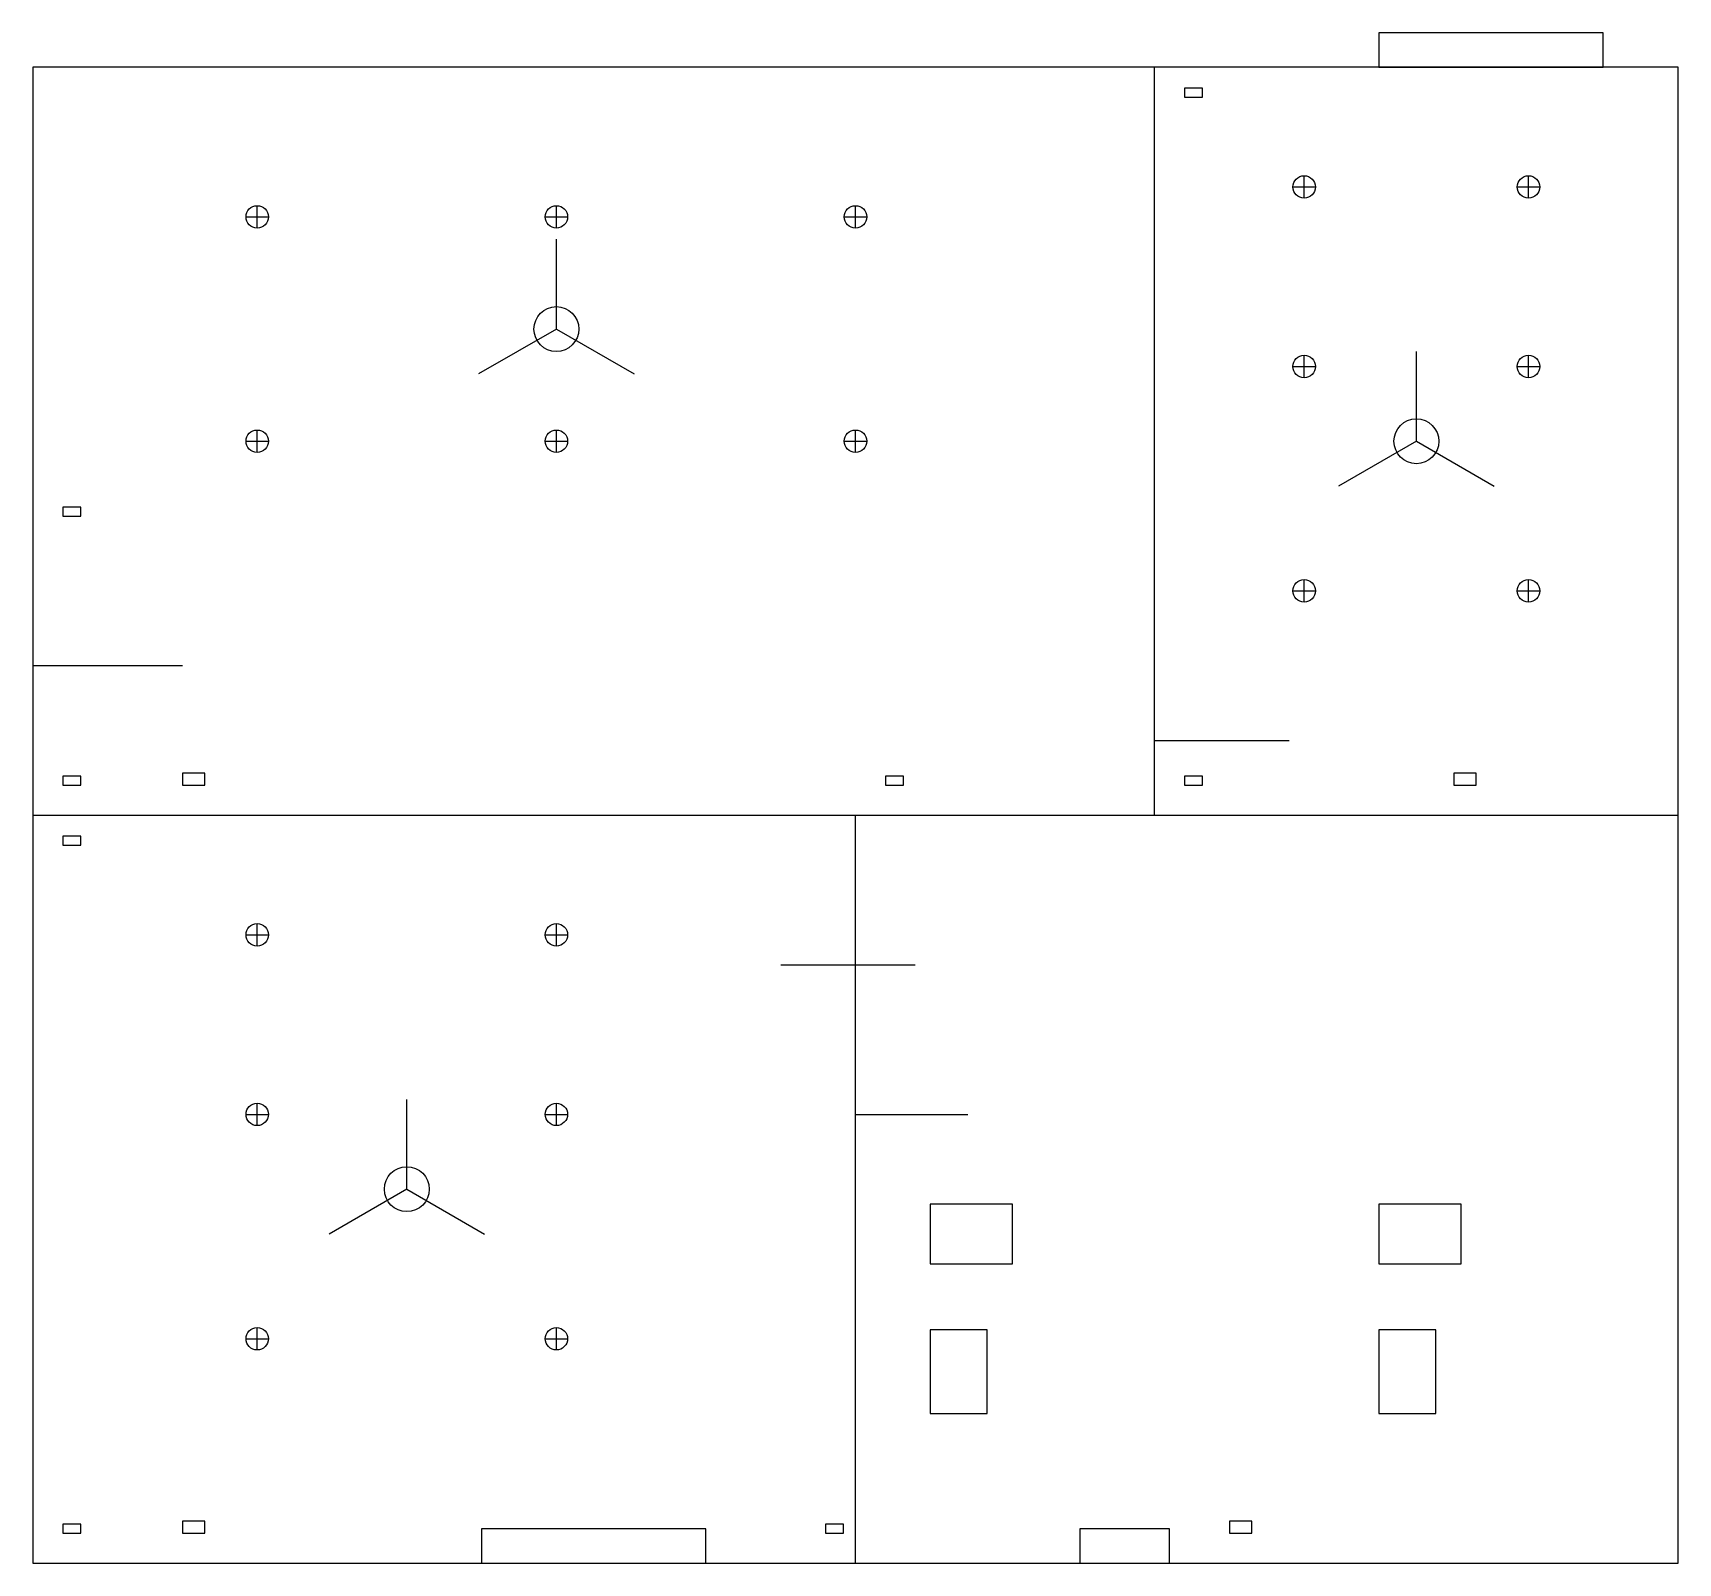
# Model space of a CAD drawing. Header units: millimetres. Extents: x 0 to 11000, y 0 to 10230.
import ezdxf

# ---------------------------------------------------------------- set-up
doc = ezdxf.new("R2010")
doc.units = ezdxf.units.MM
for name, color, linetype in [('A-DOOR', 1, 'Continuous'), ('A-FLOR-TILE', 8, 'Continuous'), ('A-GLAZ', 4, 'Continuous'), ('A-PLUMB-CORE', 6, 'Continuous'), ('A-WALL', 7, 'Continuous'), ('E-SWITCH-SOCKET', 5, 'Continuous'), ('RCP-FAN', 3, 'Continuous'), ('RCP-LIGHT', 2, 'Continuous')]:
    doc.layers.add(name, color=color, linetype=linetype)

# ---------------------------------------------------------------- blocks, each defined once
blk = doc.blocks.new('RECESSED_DOWNLIGHT_12W')
at = {"color": 2}
for p, q in [((-75, 0), (75, 0)), ((0, -75), (0, 75))]:
    blk.add_line(p, q, dxfattribs=at)
blk.add_circle((0, 0), 75, dxfattribs=at)
blk = doc.blocks.new('BLDC_CEILING_FAN_1200MM')
at = {"color": 3}
for q in [(0, 600), (-520, -300), (520, -300)]:
    blk.add_line((0, 0), q, dxfattribs=at)
blk.add_circle((0, 0), 150, dxfattribs=at)
blk = doc.blocks.new('MODULAR_SWITCH_6A')
at = {"color": 5}
blk.add_lwpolyline([(0, 0), (120, 0), (120, 60), (0, 60)], close=True, dxfattribs=at)
blk = doc.blocks.new('POWER_SOCKET_16A')
at = {"color": 5}
blk.add_lwpolyline([(0, 0), (150, 0), (150, 80), (0, 80)], close=True, dxfattribs=at)
blk = doc.blocks.new('EWC_WALL_HUNG')
at = {"color": 6}
blk.add_lwpolyline([(0, 0), (380, 0), (380, 560), (0, 560)], close=True, dxfattribs=at)
blk = doc.blocks.new('WASH_BASIN_COUNTER')
at = {"color": 6}
blk.add_lwpolyline([(0, 0), (550, 0), (550, 400), (0, 400)], close=True, dxfattribs=at)
blk = doc.blocks.new('DOOR_MAIN_1000X2100')
at = {"color": 1}
blk.add_line((0, 0), (1000, 0), dxfattribs=at)
blk = doc.blocks.new('DOOR_BED_900X2100')
at = {"color": 1}
blk.add_line((0, 0), (900, 0), dxfattribs=at)
blk = doc.blocks.new('DOOR_TOILET_750X2100')
at = {"color": 1}
blk.add_line((0, 0), (750, 0), dxfattribs=at)
blk = doc.blocks.new('WINDOW_BED_1500X1200')
at = {"color": 4}
blk.add_lwpolyline([(0, 0), (1500, 0), (1500, 230), (0, 230)], close=True, dxfattribs=at)
blk = doc.blocks.new('VENT_TOILET_600X600')
at = {"color": 4}
blk.add_lwpolyline([(0, 0), (600, 0), (600, 230), (0, 230)], close=True, dxfattribs=at)

msp = doc.modelspace()

# ---------------------------------------------------------------- linework, layer by layer
at = {"layer": 'A-FLOR-TILE'}
msp.add_lwpolyline([(0, 0), (11000, 0), (11000, 10000), (0, 10000)], close=True, dxfattribs=at)
at = {"layer": 'A-WALL'}
for p, q in [((7500, 5000), (7500, 10000)), ((0, 5000), (11000, 5000)), ((5500, 0), (5500, 5000))]:
    msp.add_line(p, q, dxfattribs=at)
msp.add_lwpolyline([(0, 0), (11000, 0), (11000, 10000), (0, 10000)], close=True, dxfattribs=at)

# ---------------------------------------------------------------- block references
at = {"layer": 'A-DOOR'}
for name, p in [('DOOR_MAIN_1000X2100', (0, 6000)), ('DOOR_BED_900X2100', (7500, 5500)), ('DOOR_BED_900X2100', (5000, 4000)), ('DOOR_TOILET_750X2100', (5500, 3000))]:
    msp.add_blockref(name, p, dxfattribs=at)
at = {"layer": 'A-GLAZ'}
for name, p in [('WINDOW_BED_1500X1200', (9000, 10000)), ('WINDOW_BED_1500X1200', (3000, 0)), ('VENT_TOILET_600X600', (7000, 0))]:
    msp.add_blockref(name, p, dxfattribs=at)
at = {"layer": 'A-PLUMB-CORE'}
for name, p in [('WASH_BASIN_COUNTER', (6000, 2000)), ('WASH_BASIN_COUNTER', (9000, 2000)), ('EWC_WALL_HUNG', (6000, 1000)), ('EWC_WALL_HUNG', (9000, 1000))]:
    msp.add_blockref(name, p, dxfattribs=at)
at = {"layer": 'E-SWITCH-SOCKET'}
for name, p in [('MODULAR_SWITCH_6A', (7700, 9800)), ('MODULAR_SWITCH_6A', (200, 7000)), ('POWER_SOCKET_16A', (1000, 5200)), ('POWER_SOCKET_16A', (9500, 5200)), ('MODULAR_SWITCH_6A', (200, 5200)), ('MODULAR_SWITCH_6A', (5700, 5200)), ('MODULAR_SWITCH_6A', (7700, 5200)), ('MODULAR_SWITCH_6A', (200, 4800)), ('MODULAR_SWITCH_6A', (200, 200)), ('POWER_SOCKET_16A', (1000, 200)), ('MODULAR_SWITCH_6A', (5300, 200)), ('POWER_SOCKET_16A', (8000, 200))]:
    msp.add_blockref(name, p, dxfattribs=at)
at = {"layer": 'RCP-FAN'}
for p in [(3500, 8250), (9250, 7500), (2500, 2500)]:
    msp.add_blockref('BLDC_CEILING_FAN_1200MM', p, dxfattribs=at)
at = {"layer": 'RCP-LIGHT'}
for p in [(8500, 9200), (10000, 9200), (1500, 9000), (3500, 9000), (5500, 9000), (8500, 8000), (10000, 8000), (1500, 7500), (3500, 7500), (5500, 7500), (8500, 6500), (10000, 6500), (1500, 4200), (3500, 4200), (1500, 3000), (3500, 3000), (1500, 1500), (3500, 1500)]:
    msp.add_blockref('RECESSED_DOWNLIGHT_12W', p, dxfattribs=at)

doc.saveas('drawing.dxf')
